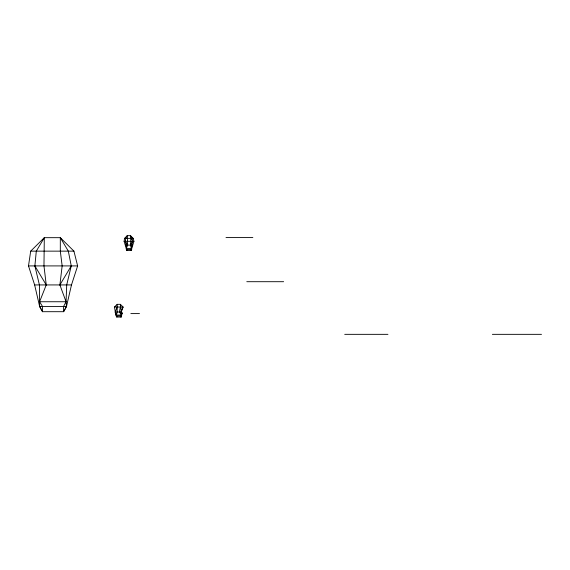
<?xml version="1.0" encoding="UTF-8"?>
<svg xmlns="http://www.w3.org/2000/svg" width="570" height="570" viewBox="0 0 570 570"><rect width="100%" height="100%" fill="white"/><g stroke="black" fill="none" stroke-linecap="round" stroke-linejoin="round"><path stroke-width="0.85" d="M117.185 307.031L117.156 312.011L116.252 316.001L116.829 317.048L121.04 317.048L122.301 313.065L121.296 312.011L120.384 304.337L117.185 304.337L114.463 307.031L115.589 313.457L115.824 314.17L115.254 312.011L117.185 307.031L117.185 304.337M66.519 303.888L66.49 306.475L63.612 311.697L42.515 311.697L39.636 306.475L34.642 284.929L28.5 265.912L30.695 251.142L44.303 237.676L60.313 237.676L73.929 251.142L77.627 265.912L71.485 284.929L66.49 306.475L63.584 311.697L63.576 306.475L66.063 301.744L66.711 284.929L71.257 265.912L68.322 251.142L60.313 237.676L60.313 251.142L62.158 265.912L59.886 284.929L66.063 301.744L66.49 306.475L39.636 306.475L39.416 284.929L34.87 265.912L36.302 251.142L44.303 237.676L43.968 265.912L46.241 284.929L39.587 301.744L42.515 306.475L42.515 311.697M131.613 248.477C131.528 244.103 134.078 239.379 130.466 235.659L127.267 235.659L124.545 238.353L124.103 241.31L126.903 250.465L131.121 250.465L133.929 241.31L133.188 238.353L130.466 235.659L130.836 241.31L130.38 245.114L131.698 249.425L131.121 250.465L131.613 248.477L126.319 248.477L127.651 245.114L127.267 235.659C123.476 239.657 127.067 244.772 126.326 249.425L126.911 250.465L126.319 248.477M120.384 307.031L119.394 312.011L121.538 315.06L121.04 317.048L121.538 315.06L120.512 312.011M131.449 239.835L132.069 238.353M121.624 309.881L123.113 307.031L120.384 304.337M59.886 284.929L71.257 265.912M130.38 245.114L132.653 241.31M226.005 237.583L252.859 237.583M124.545 238.353L133.188 238.353M124.103 241.31L133.929 241.31M125.329 245.114L132.703 245.114M126.326 249.425L131.698 249.425M30.695 251.142L73.929 251.142M28.5 265.912L77.627 265.912M246.789 281.701L283.639 281.701M34.642 284.929L71.485 284.929M39.587 301.744L66.063 301.744M114.463 307.031L123.113 307.031L121.296 312.011L121.624 316.001L116.252 316.001L115.254 312.011L121.296 312.011L122.215 313.457M130.844 313.593L139.493 313.593M121.538 315.06L116.244 315.06L116.829 317.048L115.254 312.011M344.715 334.341L387.949 334.341M492.373 334.341L541.5 334.341M125.379 241.31L127.651 245.114M34.87 265.912L46.241 284.929M39.636 306.475L42.543 311.697"/></g></svg>
